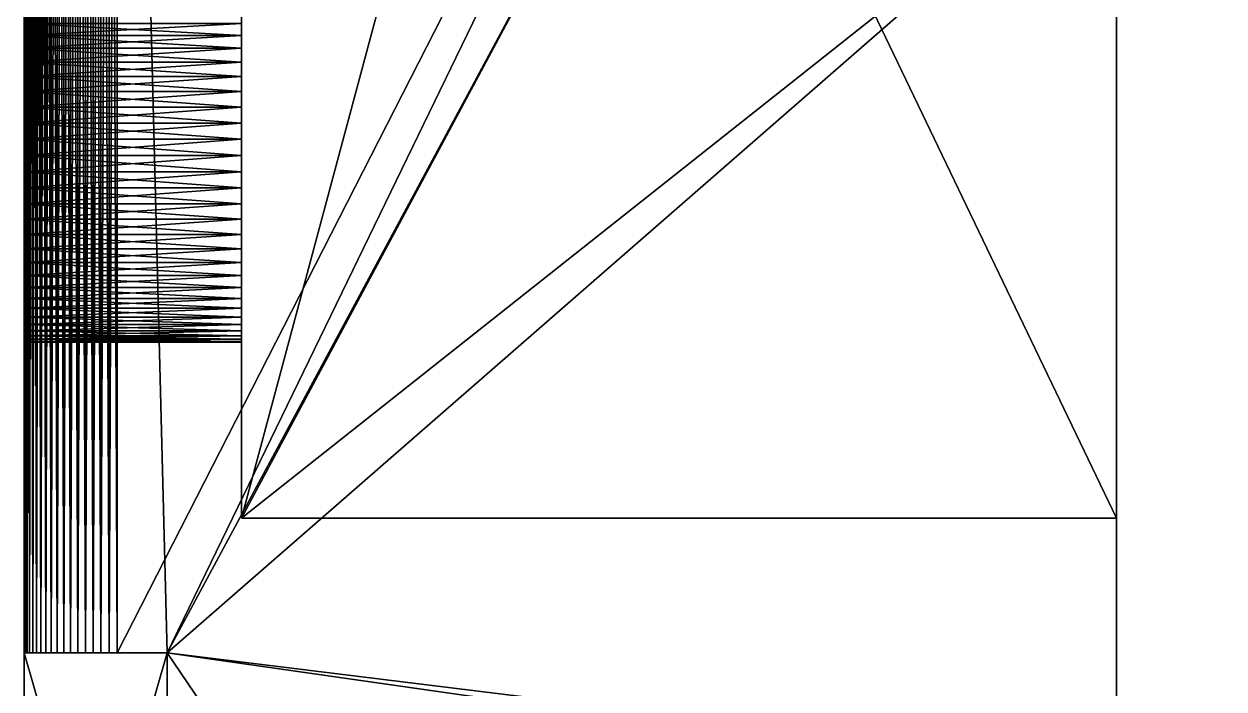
# Model space of a CAD drawing. Header units: metres. Extents: x 0 to 2.08, y -0.12 to 5.68.
# Drawn here: x 0 to 1.93, y 2.477 to 3.546 of the extents above; entities that cross this region are included whole.
import ezdxf

# ---------------------------------------------------------------- set-up
doc = ezdxf.new("R2010")
doc.units = ezdxf.units.M
doc.header["$LTSCALE"] = 65.185185
for name, color, linetype in [('1', 7, 'CONTINUOUS'), ('10', 7, 'CONTINUOUS'), ('28', 7, 'CONTINUOUS'), ('29', 7, 'CONTINUOUS'), ('3', 7, 'CONTINUOUS'), ('31', 7, 'CONTINUOUS'), ('32', 7, 'CONTINUOUS'), ('33', 7, 'CONTINUOUS'), ('34', 7, 'CONTINUOUS'), ('36', 7, 'CONTINUOUS'), ('37', 7, 'CONTINUOUS'), ('48', 7, 'CONTINUOUS'), ('5', 7, 'CONTINUOUS'), ('53', 7, 'CONTINUOUS'), ('7', 7, 'CONTINUOUS'), ('8', 7, 'CONTINUOUS'), ('9', 7, 'CONTINUOUS')]:
    doc.layers.add(name, color=color, linetype=linetype)

msp = doc.modelspace()

# ---------------------------------------------------------------- linework, layer by layer
at = {"layer": '1', "color": 2, "linetype": 'CONTINUOUS'}
for points in [[(0, 3.2076, -1.3644), (0, 3.1844, -1.3765), (0, 5.6798, -0.0513), (0, 3.2076, -1.3644)], [(0, 5.6798, -0.0513), (0, 3.1844, -1.3765), (0, 2.535, -1.1863), (0, 5.6798, -0.0513)], [(0, 3.2318, -1.3544), (0, 3.2076, -1.3644), (0, 5.6798, -0.0513), (0, 3.2318, -1.3544)], [(0, 3.2568, -1.3465), (0, 3.2318, -1.3544), (0, 5.6798, -0.0513), (0, 3.2568, -1.3465)], [(0, 3.2823, -1.3409), (0, 3.2568, -1.3465), (0, 5.6798, -0.0513), (0, 3.2823, -1.3409)], [(0, 3.3083, -1.3375), (0, 3.2823, -1.3409), (0, 5.6798, -0.0513), (0, 3.3083, -1.3375)], [(0, 3.3344, -1.3363), (0, 3.3083, -1.3375), (0, 5.6798, -0.0513), (0, 3.3344, -1.3363)], [(0, 3.3605, -1.3375), (0, 3.3344, -1.3363), (0, 5.6798, -0.0513), (0, 3.3605, -1.3375)], [(0, 3.3865, -1.3409), (0, 3.3605, -1.3375), (0, 5.6798, -0.0513), (0, 3.3865, -1.3409)], [(0, 3.412, -1.3465), (0, 3.3865, -1.3409), (0, 5.6798, -0.0513), (0, 3.412, -1.3465)], [(0, 3.437, -1.3544), (0, 3.412, -1.3465), (0, 5.6798, -0.0513), (0, 3.437, -1.3544)], [(0, 3.4612, -1.3644), (0, 3.437, -1.3544), (0, 5.6798, -0.0513), (0, 3.4612, -1.3644)], [(0, 3.4844, -1.3765), (0, 3.4612, -1.3644), (0, 5.6798, -0.0513), (0, 3.4844, -1.3765)], [(0, 3.5065, -1.3906), (0, 3.4844, -1.3765), (0, 5.6798, -0.0513), (0, 3.5065, -1.3906)], [(0, 3.5272, -1.4065), (0, 3.5065, -1.3906), (0, 5.6798, -0.0513), (0, 3.5272, -1.4065)], [(0, 3.5465, -1.4242), (0, 3.5272, -1.4065), (0, 5.6798, -0.0513), (0, 3.5465, -1.4242)], [(0, 3.5801, -1.8084), (0, 5.6798, -0.0513), (0, 2.535, -3.2213), (0, 3.5801, -1.8084)], [(0, 5.6798, -0.0513), (0, 5.6798, -3.2213), (0, 2.535, -3.2213), (0, 5.6798, -0.0513)], [(0, 2.535, -0.0513), (0, 5.6798, -0.0513), (0, 2.535, -1.1863), (0, 2.535, -0.0513)], [(0, 3.5642, -1.8291), (0, 3.5801, -1.8084), (0, 2.535, -3.2213), (0, 3.5642, -1.8291)], [(0, 3.5465, -1.8484), (0, 3.5642, -1.8291), (0, 2.535, -3.2213), (0, 3.5465, -1.8484)], [(0, 3.5272, -1.8662), (0, 3.5465, -1.8484), (0, 2.535, -3.2213), (0, 3.5272, -1.8662)], [(0, 3.5065, -1.882), (0, 3.5272, -1.8662), (0, 2.535, -3.2213), (0, 3.5065, -1.882)], [(0, 3.4844, -1.8961), (0, 3.5065, -1.882), (0, 2.535, -3.2213), (0, 3.4844, -1.8961)], [(0, 3.4612, -1.9082), (0, 3.4844, -1.8961), (0, 2.535, -3.2213), (0, 3.4612, -1.9082)], [(0, 3.437, -1.9182), (0, 3.4612, -1.9082), (0, 2.535, -3.2213), (0, 3.437, -1.9182)], [(0, 3.412, -1.9261), (0, 3.437, -1.9182), (0, 2.535, -3.2213), (0, 3.412, -1.9261)], [(0, 3.3865, -1.9317), (0, 3.412, -1.9261), (0, 2.535, -3.2213), (0, 3.3865, -1.9317)], [(0, 3.3605, -1.9352), (0, 3.3865, -1.9317), (0, 2.535, -3.2213), (0, 3.3605, -1.9352)], [(0, 3.3344, -1.9363), (0, 3.3605, -1.9352), (0, 2.535, -3.2213), (0, 3.3344, -1.9363)], [(0, 3.3083, -1.9352), (0, 3.3344, -1.9363), (0, 2.535, -3.2213), (0, 3.3083, -1.9352)], [(0, 3.2823, -1.9317), (0, 3.3083, -1.9352), (0, 2.535, -3.2213), (0, 3.2823, -1.9317)], [(0, 3.2568, -1.9261), (0, 3.2823, -1.9317), (0, 2.535, -3.2213), (0, 3.2568, -1.9261)], [(0, 3.2318, -1.9182), (0, 3.2568, -1.9261), (0, 2.535, -3.2213), (0, 3.2318, -1.9182)], [(0, 3.2076, -1.9082), (0, 3.2318, -1.9182), (0, 2.535, -3.2213), (0, 3.2076, -1.9082)], [(0, 3.1844, -1.8961), (0, 3.2076, -1.9082), (0, 2.535, -3.2213), (0, 3.1844, -1.8961)], [(0, 3.1844, -1.3765), (0, 3.1623, -1.3906), (0, 2.535, -1.1863), (0, 3.1844, -1.3765)], [(0, 3.1623, -1.882), (0, 3.1844, -1.8961), (0, 2.535, -3.2213), (0, 3.1623, -1.882)], [(0, 3.1623, -1.3906), (0, 3.1416, -1.4065), (0, 2.535, -1.1863), (0, 3.1623, -1.3906)], [(0, 3.1416, -1.8662), (0, 3.1623, -1.882), (0, 2.535, -3.2213), (0, 3.1416, -1.8662)], [(0, 3.1416, -1.4065), (0, 3.1223, -1.4242), (0, 2.535, -1.1863), (0, 3.1416, -1.4065)], [(0, 3.1223, -1.8484), (0, 3.1416, -1.8662), (0, 2.535, -3.2213), (0, 3.1223, -1.8484)], [(0, 3.1223, -1.4242), (0, 3.1046, -1.4435), (0, 2.535, -1.1863), (0, 3.1223, -1.4242)], [(0, 3.1046, -1.8291), (0, 3.1223, -1.8484), (0, 2.535, -3.2213), (0, 3.1046, -1.8291)], [(0, 3.1046, -1.4435), (0, 3.0887, -1.4642), (0, 2.535, -2.0863), (0, 3.1046, -1.4435)], [(0, 2.535, -1.1863), (0, 3.1046, -1.4435), (0, 2.535, -2.0863), (0, 2.535, -1.1863)], [(0, 3.0887, -1.8084), (0, 3.1046, -1.8291), (0, 2.535, -3.2213), (0, 3.0887, -1.8084)], [(0, 3.0887, -1.4642), (0, 3.0746, -1.4864), (0, 2.535, -2.0863), (0, 3.0887, -1.4642)], [(0, 3.0746, -1.7863), (0, 3.0887, -1.8084), (0, 2.535, -3.2213), (0, 3.0746, -1.7863)], [(0, 3.0746, -1.4864), (0, 3.0625, -1.5095), (0, 2.535, -2.0863), (0, 3.0746, -1.4864)], [(0, 3.0625, -1.7631), (0, 3.0746, -1.7863), (0, 2.535, -3.2213), (0, 3.0625, -1.7631)], [(0, 3.0625, -1.5095), (0, 3.0525, -1.5337), (0, 2.535, -2.0863), (0, 3.0625, -1.5095)], [(0, 3.0525, -1.7389), (0, 3.0625, -1.7631), (0, 2.535, -3.2213), (0, 3.0525, -1.7389)], [(0, 3.0525, -1.5337), (0, 3.0446, -1.5587), (0, 2.535, -2.0863), (0, 3.0525, -1.5337)], [(0, 3.0446, -1.7139), (0, 3.0525, -1.7389), (0, 2.535, -3.2213), (0, 3.0446, -1.7139)], [(0, 3.0446, -1.5587), (0, 3.039, -1.5841), (0, 2.535, -3.2213), (0, 3.0446, -1.5587)], [(0, 2.535, -2.0863), (0, 3.0446, -1.5587), (0, 2.535, -3.2213), (0, 2.535, -2.0863)], [(0, 3.039, -1.6885), (0, 3.0446, -1.7139), (0, 2.535, -3.2213), (0, 3.039, -1.6885)], [(0, 3.039, -1.5841), (0, 3.0356, -1.61), (0, 2.535, -3.2213), (0, 3.039, -1.5841)], [(0, 3.0356, -1.6627), (0, 3.039, -1.6885), (0, 2.535, -3.2213), (0, 3.0356, -1.6627)], [(0, 3.0356, -1.61), (0, 3.0344, -1.6363), (0, 2.535, -3.2213), (0, 3.0356, -1.61)], [(0, 3.0344, -1.6363), (0, 3.0356, -1.6627), (0, 2.535, -3.2213), (0, 3.0344, -1.6363)], [(0, 1.735, -1.1863), (0, 2.535, -1.1863), (0, 1.735, -2.0863), (0, 1.735, -1.1863)], [(0, 1.735, -2.0863), (0, 2.535, -1.1863), (0, 2.535, -2.0863), (0, 1.735, -2.0863)]]:
    msp.add_3dface(points, dxfattribs=at)
at = {"layer": '10', "color": 2, "linetype": 'CONTINUOUS'}
for points in [[(1.1365, 5.6798, -2.3503), (0.35, 5.6798, -2.3503), (0.35, 2.7515, -2.3503), (1.1365, 5.6798, -2.3503)], [(1.1365, 5.6798, -2.3503), (0.35, 2.7515, -2.3503), (1.1365, 4.2174, -2.3503), (1.1365, 5.6798, -2.3503)], [(0.35, 2.7515, -2.3503), (1.7571, 3.8658, -2.3503), (1.1365, 4.2174, -2.3503), (0.35, 2.7515, -2.3503)], [(0.35, 2.7515, -2.3503), (1.7571, 2.7515, -2.3503), (1.7571, 3.8658, -2.3503), (0.35, 2.7515, -2.3503)]]:
    msp.add_3dface(points, dxfattribs=at)
at = {"layer": '28', "color": 2, "linetype": 'CONTINUOUS'}
for points in [[(0, 3.5272, -1.4065), (0, 3.5465, -1.4242), (0.35, 3.5272, -1.4065), (0, 3.5272, -1.4065)], [(0, 3.5465, -1.4242), (0.35, 3.5465, -1.4242), (0.35, 3.5272, -1.4065), (0, 3.5465, -1.4242)], [(0, 3.5065, -1.3906), (0, 3.5272, -1.4065), (0.35, 3.5065, -1.3906), (0, 3.5065, -1.3906)], [(0, 3.5272, -1.4065), (0.35, 3.5272, -1.4065), (0.35, 3.5065, -1.3906), (0, 3.5272, -1.4065)], [(0, 3.4844, -1.3765), (0, 3.5065, -1.3906), (0.35, 3.4844, -1.3765), (0, 3.4844, -1.3765)], [(0, 3.5065, -1.3906), (0.35, 3.5065, -1.3906), (0.35, 3.4844, -1.3765), (0, 3.5065, -1.3906)], [(0, 3.4612, -1.3644), (0, 3.4844, -1.3765), (0.35, 3.4612, -1.3644), (0, 3.4612, -1.3644)], [(0, 3.4844, -1.3765), (0.35, 3.4844, -1.3765), (0.35, 3.4612, -1.3644), (0, 3.4844, -1.3765)], [(0, 3.437, -1.3544), (0, 3.4612, -1.3644), (0.35, 3.437, -1.3544), (0, 3.437, -1.3544)], [(0, 3.4612, -1.3644), (0.35, 3.4612, -1.3644), (0.35, 3.437, -1.3544), (0, 3.4612, -1.3644)], [(0, 3.412, -1.3465), (0, 3.437, -1.3544), (0.35, 3.412, -1.3465), (0, 3.412, -1.3465)], [(0, 3.437, -1.3544), (0.35, 3.437, -1.3544), (0.35, 3.412, -1.3465), (0, 3.437, -1.3544)], [(0, 3.3865, -1.3409), (0, 3.412, -1.3465), (0.35, 3.3865, -1.3409), (0, 3.3865, -1.3409)], [(0, 3.412, -1.3465), (0.35, 3.412, -1.3465), (0.35, 3.3865, -1.3409), (0, 3.412, -1.3465)], [(0, 3.3605, -1.3375), (0, 3.3865, -1.3409), (0.35, 3.3605, -1.3375), (0, 3.3605, -1.3375)], [(0, 3.3865, -1.3409), (0.35, 3.3865, -1.3409), (0.35, 3.3605, -1.3375), (0, 3.3865, -1.3409)], [(0, 3.3344, -1.3363), (0, 3.3605, -1.3375), (0.35, 3.3344, -1.3363), (0, 3.3344, -1.3363)], [(0, 3.3605, -1.3375), (0.35, 3.3605, -1.3375), (0.35, 3.3344, -1.3363), (0, 3.3605, -1.3375)], [(0, 3.3083, -1.3375), (0, 3.3344, -1.3363), (0.35, 3.3083, -1.3375), (0, 3.3083, -1.3375)], [(0, 3.3344, -1.3363), (0.35, 3.3344, -1.3363), (0.35, 3.3083, -1.3375), (0, 3.3344, -1.3363)], [(0, 3.2823, -1.3409), (0, 3.3083, -1.3375), (0.35, 3.2823, -1.3409), (0, 3.2823, -1.3409)], [(0, 3.3083, -1.3375), (0.35, 3.3083, -1.3375), (0.35, 3.2823, -1.3409), (0, 3.3083, -1.3375)], [(0, 3.2568, -1.3465), (0, 3.2823, -1.3409), (0.35, 3.2568, -1.3465), (0, 3.2568, -1.3465)], [(0, 3.2823, -1.3409), (0.35, 3.2823, -1.3409), (0.35, 3.2568, -1.3465), (0, 3.2823, -1.3409)], [(0, 3.2318, -1.3544), (0, 3.2568, -1.3465), (0.35, 3.2318, -1.3544), (0, 3.2318, -1.3544)], [(0, 3.2568, -1.3465), (0.35, 3.2568, -1.3465), (0.35, 3.2318, -1.3544), (0, 3.2568, -1.3465)], [(0, 3.2076, -1.3644), (0, 3.2318, -1.3544), (0.35, 3.2076, -1.3644), (0, 3.2076, -1.3644)], [(0, 3.2318, -1.3544), (0.35, 3.2318, -1.3544), (0.35, 3.2076, -1.3644), (0, 3.2318, -1.3544)], [(0, 3.1844, -1.3765), (0, 3.2076, -1.3644), (0.35, 3.1844, -1.3765), (0, 3.1844, -1.3765)], [(0, 3.2076, -1.3644), (0.35, 3.2076, -1.3644), (0.35, 3.1844, -1.3765), (0, 3.2076, -1.3644)], [(0, 3.1623, -1.3906), (0, 3.1844, -1.3765), (0.35, 3.1623, -1.3906), (0, 3.1623, -1.3906)], [(0, 3.1844, -1.3765), (0.35, 3.1844, -1.3765), (0.35, 3.1623, -1.3906), (0, 3.1844, -1.3765)], [(0, 3.1416, -1.4065), (0, 3.1623, -1.3906), (0.35, 3.1416, -1.4065), (0, 3.1416, -1.4065)], [(0, 3.1623, -1.3906), (0.35, 3.1623, -1.3906), (0.35, 3.1416, -1.4065), (0, 3.1623, -1.3906)], [(0, 3.1223, -1.4242), (0, 3.1416, -1.4065), (0.35, 3.1223, -1.4242), (0, 3.1223, -1.4242)], [(0, 3.1416, -1.4065), (0.35, 3.1416, -1.4065), (0.35, 3.1223, -1.4242), (0, 3.1416, -1.4065)], [(0, 3.1046, -1.4435), (0, 3.1223, -1.4242), (0.35, 3.1046, -1.4435), (0, 3.1046, -1.4435)], [(0, 3.1223, -1.4242), (0.35, 3.1223, -1.4242), (0.35, 3.1046, -1.4435), (0, 3.1223, -1.4242)], [(0, 3.0887, -1.4642), (0, 3.1046, -1.4435), (0.35, 3.0887, -1.4642), (0, 3.0887, -1.4642)], [(0, 3.1046, -1.4435), (0.35, 3.1046, -1.4435), (0.35, 3.0887, -1.4642), (0, 3.1046, -1.4435)], [(0, 3.0746, -1.4864), (0, 3.0887, -1.4642), (0.35, 3.0746, -1.4864), (0, 3.0746, -1.4864)], [(0, 3.0887, -1.4642), (0.35, 3.0887, -1.4642), (0.35, 3.0746, -1.4864), (0, 3.0887, -1.4642)], [(0, 3.0625, -1.5095), (0, 3.0746, -1.4864), (0.35, 3.0625, -1.5095), (0, 3.0625, -1.5095)], [(0, 3.0746, -1.4864), (0.35, 3.0746, -1.4864), (0.35, 3.0625, -1.5095), (0, 3.0746, -1.4864)], [(0, 3.0525, -1.5337), (0, 3.0625, -1.5095), (0.35, 3.0525, -1.5337), (0, 3.0525, -1.5337)], [(0, 3.0625, -1.5095), (0.35, 3.0625, -1.5095), (0.35, 3.0525, -1.5337), (0, 3.0625, -1.5095)], [(0, 3.0446, -1.5587), (0, 3.0525, -1.5337), (0.35, 3.0446, -1.5587), (0, 3.0446, -1.5587)], [(0, 3.0525, -1.5337), (0.35, 3.0525, -1.5337), (0.35, 3.0446, -1.5587), (0, 3.0525, -1.5337)], [(0, 3.039, -1.5841), (0, 3.0446, -1.5587), (0.35, 3.039, -1.5841), (0, 3.039, -1.5841)], [(0, 3.0446, -1.5587), (0.35, 3.0446, -1.5587), (0.35, 3.039, -1.5841), (0, 3.0446, -1.5587)], [(0, 3.0356, -1.61), (0, 3.039, -1.5841), (0.35, 3.0356, -1.61), (0, 3.0356, -1.61)], [(0, 3.039, -1.5841), (0.35, 3.039, -1.5841), (0.35, 3.0356, -1.61), (0, 3.039, -1.5841)], [(0, 3.0344, -1.6363), (0, 3.0356, -1.61), (0.35, 3.0344, -1.6363), (0, 3.0344, -1.6363)], [(0.35, 3.0344, -1.6363), (0, 3.0356, -1.61), (0.35, 3.0356, -1.61), (0.35, 3.0344, -1.6363)]]:
    msp.add_3dface(points, dxfattribs=at)
at = {"layer": '29', "color": 2, "linetype": 'CONTINUOUS'}
for points in [[(0, 3.5465, -1.8484), (0, 3.5272, -1.8662), (0.35, 3.5465, -1.8484), (0, 3.5465, -1.8484)], [(0, 3.5272, -1.8662), (0.35, 3.5272, -1.8662), (0.35, 3.5465, -1.8484), (0, 3.5272, -1.8662)], [(0, 3.5272, -1.8662), (0, 3.5065, -1.882), (0.35, 3.5272, -1.8662), (0, 3.5272, -1.8662)], [(0, 3.5065, -1.882), (0.35, 3.5065, -1.882), (0.35, 3.5272, -1.8662), (0, 3.5065, -1.882)], [(0, 3.5065, -1.882), (0, 3.4844, -1.8961), (0.35, 3.5065, -1.882), (0, 3.5065, -1.882)], [(0, 3.4844, -1.8961), (0.35, 3.4844, -1.8961), (0.35, 3.5065, -1.882), (0, 3.4844, -1.8961)], [(0, 3.4844, -1.8961), (0, 3.4612, -1.9082), (0.35, 3.4844, -1.8961), (0, 3.4844, -1.8961)], [(0, 3.4612, -1.9082), (0.35, 3.4612, -1.9082), (0.35, 3.4844, -1.8961), (0, 3.4612, -1.9082)], [(0, 3.4612, -1.9082), (0, 3.437, -1.9182), (0.35, 3.4612, -1.9082), (0, 3.4612, -1.9082)], [(0, 3.437, -1.9182), (0.35, 3.437, -1.9182), (0.35, 3.4612, -1.9082), (0, 3.437, -1.9182)], [(0, 3.437, -1.9182), (0, 3.412, -1.9261), (0.35, 3.437, -1.9182), (0, 3.437, -1.9182)], [(0, 3.412, -1.9261), (0.35, 3.412, -1.9261), (0.35, 3.437, -1.9182), (0, 3.412, -1.9261)], [(0, 3.412, -1.9261), (0, 3.3865, -1.9317), (0.35, 3.412, -1.9261), (0, 3.412, -1.9261)], [(0, 3.3865, -1.9317), (0.35, 3.3865, -1.9317), (0.35, 3.412, -1.9261), (0, 3.3865, -1.9317)], [(0, 3.3865, -1.9317), (0, 3.3605, -1.9352), (0.35, 3.3865, -1.9317), (0, 3.3865, -1.9317)], [(0, 3.3605, -1.9352), (0.35, 3.3605, -1.9352), (0.35, 3.3865, -1.9317), (0, 3.3605, -1.9352)], [(0, 3.3605, -1.9352), (0, 3.3344, -1.9363), (0.35, 3.3605, -1.9352), (0, 3.3605, -1.9352)], [(0, 3.3344, -1.9363), (0.35, 3.3344, -1.9363), (0.35, 3.3605, -1.9352), (0, 3.3344, -1.9363)], [(0, 3.3344, -1.9363), (0, 3.3083, -1.9352), (0.35, 3.3344, -1.9363), (0, 3.3344, -1.9363)], [(0, 3.3083, -1.9352), (0.35, 3.3083, -1.9352), (0.35, 3.3344, -1.9363), (0, 3.3083, -1.9352)], [(0, 3.3083, -1.9352), (0, 3.2823, -1.9317), (0.35, 3.3083, -1.9352), (0, 3.3083, -1.9352)], [(0, 3.2823, -1.9317), (0.35, 3.2823, -1.9317), (0.35, 3.3083, -1.9352), (0, 3.2823, -1.9317)], [(0, 3.2823, -1.9317), (0, 3.2568, -1.9261), (0.35, 3.2823, -1.9317), (0, 3.2823, -1.9317)], [(0, 3.2568, -1.9261), (0.35, 3.2568, -1.9261), (0.35, 3.2823, -1.9317), (0, 3.2568, -1.9261)], [(0, 3.2568, -1.9261), (0, 3.2318, -1.9182), (0.35, 3.2568, -1.9261), (0, 3.2568, -1.9261)], [(0, 3.2318, -1.9182), (0.35, 3.2318, -1.9182), (0.35, 3.2568, -1.9261), (0, 3.2318, -1.9182)], [(0, 3.2318, -1.9182), (0, 3.2076, -1.9082), (0.35, 3.2318, -1.9182), (0, 3.2318, -1.9182)], [(0, 3.2076, -1.9082), (0.35, 3.2076, -1.9082), (0.35, 3.2318, -1.9182), (0, 3.2076, -1.9082)], [(0, 3.2076, -1.9082), (0, 3.1844, -1.8961), (0.35, 3.2076, -1.9082), (0, 3.2076, -1.9082)], [(0, 3.1844, -1.8961), (0.35, 3.1844, -1.8961), (0.35, 3.2076, -1.9082), (0, 3.1844, -1.8961)], [(0, 3.1844, -1.8961), (0, 3.1623, -1.882), (0.35, 3.1844, -1.8961), (0, 3.1844, -1.8961)], [(0, 3.1623, -1.882), (0.35, 3.1623, -1.882), (0.35, 3.1844, -1.8961), (0, 3.1623, -1.882)], [(0, 3.1623, -1.882), (0, 3.1416, -1.8662), (0.35, 3.1623, -1.882), (0, 3.1623, -1.882)], [(0, 3.1416, -1.8662), (0.35, 3.1416, -1.8662), (0.35, 3.1623, -1.882), (0, 3.1416, -1.8662)], [(0, 3.1416, -1.8662), (0, 3.1223, -1.8484), (0.35, 3.1416, -1.8662), (0, 3.1416, -1.8662)], [(0, 3.1223, -1.8484), (0.35, 3.1223, -1.8484), (0.35, 3.1416, -1.8662), (0, 3.1223, -1.8484)], [(0, 3.1223, -1.8484), (0, 3.1046, -1.8291), (0.35, 3.1223, -1.8484), (0, 3.1223, -1.8484)], [(0, 3.1046, -1.8291), (0.35, 3.1046, -1.8291), (0.35, 3.1223, -1.8484), (0, 3.1046, -1.8291)], [(0, 3.1046, -1.8291), (0, 3.0887, -1.8084), (0.35, 3.1046, -1.8291), (0, 3.1046, -1.8291)], [(0, 3.0887, -1.8084), (0.35, 3.0887, -1.8084), (0.35, 3.1046, -1.8291), (0, 3.0887, -1.8084)], [(0, 3.0887, -1.8084), (0, 3.0746, -1.7863), (0.35, 3.0887, -1.8084), (0, 3.0887, -1.8084)], [(0, 3.0746, -1.7863), (0.35, 3.0746, -1.7863), (0.35, 3.0887, -1.8084), (0, 3.0746, -1.7863)], [(0, 3.0746, -1.7863), (0, 3.0625, -1.7631), (0.35, 3.0746, -1.7863), (0, 3.0746, -1.7863)], [(0, 3.0625, -1.7631), (0.35, 3.0625, -1.7631), (0.35, 3.0746, -1.7863), (0, 3.0625, -1.7631)], [(0, 3.0625, -1.7631), (0, 3.0525, -1.7389), (0.35, 3.0625, -1.7631), (0, 3.0625, -1.7631)], [(0, 3.0525, -1.7389), (0.35, 3.0525, -1.7389), (0.35, 3.0625, -1.7631), (0, 3.0525, -1.7389)], [(0, 3.0525, -1.7389), (0, 3.0446, -1.7139), (0.35, 3.0525, -1.7389), (0, 3.0525, -1.7389)], [(0, 3.0446, -1.7139), (0.35, 3.0446, -1.7139), (0.35, 3.0525, -1.7389), (0, 3.0446, -1.7139)], [(0, 3.0446, -1.7139), (0, 3.039, -1.6885), (0.35, 3.0446, -1.7139), (0, 3.0446, -1.7139)], [(0, 3.039, -1.6885), (0.35, 3.039, -1.6885), (0.35, 3.0446, -1.7139), (0, 3.039, -1.6885)], [(0, 3.039, -1.6885), (0, 3.0356, -1.6627), (0.35, 3.039, -1.6885), (0, 3.039, -1.6885)], [(0, 3.0356, -1.6627), (0.35, 3.0356, -1.6627), (0.35, 3.039, -1.6885), (0, 3.0356, -1.6627)], [(0, 3.0356, -1.6627), (0, 3.0344, -1.6363), (0.35, 3.0356, -1.6627), (0, 3.0356, -1.6627)], [(0, 3.0344, -1.6363), (0.35, 3.0344, -1.6363), (0.35, 3.0356, -1.6627), (0, 3.0344, -1.6363)]]:
    msp.add_3dface(points, dxfattribs=at)
at = {"layer": '3', "color": 2, "linetype": 'CONTINUOUS'}
for points in [[(0.15, 2.535, 0.0987), (0.23, 2.535, 0.0987), (1.7571, 5.6798, 0.0987), (0.15, 2.535, 0.0987)], [(0.15, 5.6798, 0.0987), (0.15, 2.535, 0.0987), (1.7571, 5.6798, 0.0987), (0.15, 5.6798, 0.0987)], [(1.7571, 5.6798, 0.0987), (0.23, 2.535, 0.0987), (1.7571, 2.347, 0.0987), (1.7571, 5.6798, 0.0987)], [(0.23, 2.535, 0.0987), (0.23, 0.0298, 0.0987), (1.7571, 2.347, 0.0987), (0.23, 2.535, 0.0987)]]:
    msp.add_3dface(points, dxfattribs=at)
at = {"layer": '31', "color": 2, "linetype": 'CONTINUOUS'}
for points in [[(1.7571, 5.6798, 0.0987), (1.7571, 2.347, 0.0987), (1.7571, 2.7515, -0.9223), (1.7571, 5.6798, 0.0987)], [(1.7571, 5.6798, -0.9223), (1.7571, 5.6798, 0.0987), (1.7571, 2.7515, -0.9223), (1.7571, 5.6798, -0.9223)], [(1.7571, 2.347, -3.3713), (1.7571, 3.8658, -3.3713), (1.7571, 3.8658, -2.3503), (1.7571, 2.347, -3.3713)], [(1.7571, 2.7515, -2.3503), (1.7571, 2.347, -3.3713), (1.7571, 3.8658, -2.3503), (1.7571, 2.7515, -2.3503)], [(1.7571, 2.347, 0.0987), (1.7571, 2.347, -3.3713), (1.7571, 2.7515, -0.9223), (1.7571, 2.347, 0.0987)], [(1.7571, 2.7515, -0.9223), (1.7571, 2.347, -3.3713), (1.7571, 2.7515, -2.3503), (1.7571, 2.7515, -0.9223)]]:
    msp.add_3dface(points, dxfattribs=at)
at = {"layer": '32', "color": 2, "linetype": 'CONTINUOUS'}
for points in [[(0.23, 0.0298, 0.0987), (0.23, 2.535, 0.0987), (0.23, 2.535, -1.1863), (0.23, 0.0298, 0.0987)], [(0.23, 0.0298, 0.0987), (0.23, 2.535, -1.1863), (0.23, 0.0166, 0.0981), (0.23, 0.0298, 0.0987)], [(0.23, 2.535, -3.3713), (0.23, -0.1202, -3.2213), (0.23, 1.735, -2.0863), (0.23, 2.535, -3.3713)], [(0.23, -0.1202, -3.2213), (0.23, 2.535, -3.3713), (0.23, -0.1196, -3.2346), (0.23, -0.1202, -3.2213)], [(0.23, 1.735, -1.1863), (0.23, -0.1202, -0.0513), (0.23, 2.535, -1.1863), (0.23, 1.735, -1.1863)], [(0.23, 2.535, -1.1863), (0.23, -0.1202, -0.0513), (0.23, -0.1196, -0.0381), (0.23, 2.535, -1.1863)], [(0.23, 2.535, -3.3713), (0.23, 0.0298, -3.3713), (0.23, 0.0166, -3.3707), (0.23, 2.535, -3.3713)], [(0.23, 2.535, -2.0863), (0.23, 2.535, -3.3713), (0.23, 1.735, -2.0863), (0.23, 2.535, -2.0863)], [(0.23, -0.1196, -3.2346), (0.23, 2.535, -3.3713), (0.23, -0.1179, -3.2475), (0.23, -0.1196, -3.2346)], [(0.23, -0.1179, -3.2475), (0.23, 2.535, -3.3713), (0.23, -0.1151, -3.2601), (0.23, -0.1179, -3.2475)], [(0.23, -0.1151, -3.2601), (0.23, 2.535, -3.3713), (0.23, -0.1112, -3.2726), (0.23, -0.1151, -3.2601)], [(0.23, -0.1112, -3.2726), (0.23, 2.535, -3.3713), (0.23, -0.1061, -3.2847), (0.23, -0.1112, -3.2726)], [(0.23, -0.1061, -3.2847), (0.23, 2.535, -3.3713), (0.23, -0.1001, -3.2963), (0.23, -0.1061, -3.2847)], [(0.23, -0.1001, -3.2963), (0.23, 2.535, -3.3713), (0.23, -0.0931, -3.3073), (0.23, -0.1001, -3.2963)], [(0.23, -0.0931, -3.3073), (0.23, 2.535, -3.3713), (0.23, -0.0851, -3.3178), (0.23, -0.0931, -3.3073)], [(0.23, -0.0851, -3.3178), (0.23, 2.535, -3.3713), (0.23, -0.0763, -3.3274), (0.23, -0.0851, -3.3178)], [(0.23, -0.0763, -3.3274), (0.23, 2.535, -3.3713), (0.23, -0.0666, -3.3362), (0.23, -0.0763, -3.3274)], [(0.23, -0.0666, -3.3362), (0.23, 2.535, -3.3713), (0.23, -0.0562, -3.3442), (0.23, -0.0666, -3.3362)], [(0.23, -0.0562, -3.3442), (0.23, 2.535, -3.3713), (0.23, -0.0452, -3.3512), (0.23, -0.0562, -3.3442)], [(0.23, -0.0452, -3.3512), (0.23, 2.535, -3.3713), (0.23, -0.0336, -3.3572), (0.23, -0.0452, -3.3512)], [(0.23, -0.0336, -3.3572), (0.23, 2.535, -3.3713), (0.23, -0.0215, -3.3623), (0.23, -0.0336, -3.3572)], [(0.23, -0.0215, -3.3623), (0.23, 2.535, -3.3713), (0.23, -0.009, -3.3662), (0.23, -0.0215, -3.3623)], [(0.23, -0.009, -3.3662), (0.23, 2.535, -3.3713), (0.23, 0.0036, -3.369), (0.23, -0.009, -3.3662)], [(0.23, 0.0036, -3.369), (0.23, 2.535, -3.3713), (0.23, 0.0166, -3.3707), (0.23, 0.0036, -3.369)], [(0.23, 0.0166, 0.0981), (0.23, 2.535, -1.1863), (0.23, 0.0036, 0.0964), (0.23, 0.0166, 0.0981)], [(0.23, 0.0036, 0.0964), (0.23, 2.535, -1.1863), (0.23, -0.009, 0.0936), (0.23, 0.0036, 0.0964)], [(0.23, -0.009, 0.0936), (0.23, 2.535, -1.1863), (0.23, -0.0215, 0.0896), (0.23, -0.009, 0.0936)], [(0.23, -0.0215, 0.0896), (0.23, 2.535, -1.1863), (0.23, -0.0336, 0.0846), (0.23, -0.0215, 0.0896)], [(0.23, -0.0336, 0.0846), (0.23, 2.535, -1.1863), (0.23, -0.0452, 0.0786), (0.23, -0.0336, 0.0846)], [(0.23, -0.0452, 0.0786), (0.23, 2.535, -1.1863), (0.23, -0.0562, 0.0716), (0.23, -0.0452, 0.0786)], [(0.23, -0.0562, 0.0716), (0.23, 2.535, -1.1863), (0.23, -0.0666, 0.0636), (0.23, -0.0562, 0.0716)], [(0.23, -0.0666, 0.0636), (0.23, 2.535, -1.1863), (0.23, -0.0763, 0.0547), (0.23, -0.0666, 0.0636)], [(0.23, -0.0763, 0.0547), (0.23, 2.535, -1.1863), (0.23, -0.0851, 0.0451), (0.23, -0.0763, 0.0547)], [(0.23, -0.0851, 0.0451), (0.23, 2.535, -1.1863), (0.23, -0.0931, 0.0347), (0.23, -0.0851, 0.0451)], [(0.23, -0.0931, 0.0347), (0.23, 2.535, -1.1863), (0.23, -0.1001, 0.0237), (0.23, -0.0931, 0.0347)], [(0.23, -0.1001, 0.0237), (0.23, 2.535, -1.1863), (0.23, -0.1061, 0.0121), (0.23, -0.1001, 0.0237)], [(0.23, -0.1061, 0.0121), (0.23, 2.535, -1.1863), (0.23, -0.1112, 0), (0.23, -0.1061, 0.0121)], [(0.23, -0.1112, 0), (0.23, 2.535, -1.1863), (0.23, -0.1151, -0.0125), (0.23, -0.1112, 0)], [(0.23, -0.1151, -0.0125), (0.23, 2.535, -1.1863), (0.23, -0.1179, -0.0251), (0.23, -0.1151, -0.0125)], [(0.23, -0.1179, -0.0251), (0.23, 2.535, -1.1863), (0.23, -0.1196, -0.0381), (0.23, -0.1179, -0.0251)]]:
    msp.add_3dface(points, dxfattribs=at)
at = {"layer": '33', "color": 2, "linetype": 'CONTINUOUS'}
for points in [[(0, 2.535, -0.0513), (0, 2.535, -1.1863), (0.23, 2.535, 0.0987), (0, 2.535, -0.0513)], [(0, 2.535, -0.0513), (0.23, 2.535, 0.0987), (0.0006, 2.535, -0.0381), (0, 2.535, -0.0513)], [(0.23, 2.535, 0.0987), (0, 2.535, -1.1863), (0.23, 2.535, -1.1863), (0.23, 2.535, 0.0987)], [(0.0006, 2.535, -0.0381), (0.23, 2.535, 0.0987), (0.0023, 2.535, -0.0251), (0.0006, 2.535, -0.0381)], [(0.0023, 2.535, -0.0251), (0.23, 2.535, 0.0987), (0.0051, 2.535, -0.0125), (0.0023, 2.535, -0.0251)], [(0.0051, 2.535, -0.0125), (0.23, 2.535, 0.0987), (0.009, 2.535, 0), (0.0051, 2.535, -0.0125)], [(0.009, 2.535, 0), (0.23, 2.535, 0.0987), (0.0141, 2.535, 0.0121), (0.009, 2.535, 0)], [(0.0141, 2.535, 0.0121), (0.23, 2.535, 0.0987), (0.0201, 2.535, 0.0237), (0.0141, 2.535, 0.0121)], [(0.0201, 2.535, 0.0237), (0.23, 2.535, 0.0987), (0.0271, 2.535, 0.0347), (0.0201, 2.535, 0.0237)], [(0.0271, 2.535, 0.0347), (0.23, 2.535, 0.0987), (0.0351, 2.535, 0.0451), (0.0271, 2.535, 0.0347)], [(0.0351, 2.535, 0.0451), (0.23, 2.535, 0.0987), (0.0439, 2.535, 0.0547), (0.0351, 2.535, 0.0451)], [(0.0439, 2.535, 0.0547), (0.23, 2.535, 0.0987), (0.0536, 2.535, 0.0636), (0.0439, 2.535, 0.0547)], [(0.0536, 2.535, 0.0636), (0.23, 2.535, 0.0987), (0.064, 2.535, 0.0716), (0.0536, 2.535, 0.0636)], [(0.064, 2.535, 0.0716), (0.23, 2.535, 0.0987), (0.075, 2.535, 0.0786), (0.064, 2.535, 0.0716)], [(0.075, 2.535, 0.0786), (0.23, 2.535, 0.0987), (0.0866, 2.535, 0.0846), (0.075, 2.535, 0.0786)], [(0.0866, 2.535, 0.0846), (0.23, 2.535, 0.0987), (0.0987, 2.535, 0.0896), (0.0866, 2.535, 0.0846)], [(0.0987, 2.535, 0.0896), (0.23, 2.535, 0.0987), (0.1112, 2.535, 0.0936), (0.0987, 2.535, 0.0896)], [(0.1112, 2.535, 0.0936), (0.23, 2.535, 0.0987), (0.1238, 2.535, 0.0964), (0.1112, 2.535, 0.0936)], [(0.1238, 2.535, 0.0964), (0.23, 2.535, 0.0987), (0.1368, 2.535, 0.0981), (0.1238, 2.535, 0.0964)], [(0.23, 2.535, 0.0987), (0.15, 2.535, 0.0987), (0.1368, 2.535, 0.0981), (0.23, 2.535, 0.0987)]]:
    msp.add_3dface(points, dxfattribs=at)
at = {"layer": '34', "color": 2, "linetype": 'CONTINUOUS'}
for points in [[(0, 2.535, -1.1863), (0, 1.735, -1.1863), (0.23, 2.535, -1.1863), (0, 2.535, -1.1863)], [(0, 1.735, -1.1863), (0.23, 1.735, -1.1863), (0.23, 2.535, -1.1863), (0, 1.735, -1.1863)]]:
    msp.add_3dface(points, dxfattribs=at)
at = {"layer": '36', "color": 2, "linetype": 'CONTINUOUS'}
for points in [[(0, 1.735, -2.0863), (0, 2.535, -2.0863), (0.23, 1.735, -2.0863), (0, 1.735, -2.0863)], [(0, 2.535, -2.0863), (0.23, 2.535, -2.0863), (0.23, 1.735, -2.0863), (0, 2.535, -2.0863)]]:
    msp.add_3dface(points, dxfattribs=at)
at = {"layer": '37', "color": 2, "linetype": 'CONTINUOUS'}
for points in [[(0, 2.535, -2.0863), (0, 2.535, -3.2213), (0.23, 2.535, -2.0863), (0, 2.535, -2.0863)], [(0.23, 2.535, -2.0863), (0, 2.535, -3.2213), (0.0006, 2.535, -3.2346), (0.23, 2.535, -2.0863)], [(0.0023, 2.535, -3.2475), (0.23, 2.535, -2.0863), (0.0006, 2.535, -3.2346), (0.0023, 2.535, -3.2475)], [(0.0051, 2.535, -3.2601), (0.23, 2.535, -2.0863), (0.0023, 2.535, -3.2475), (0.0051, 2.535, -3.2601)], [(0.009, 2.535, -3.2726), (0.23, 2.535, -2.0863), (0.0051, 2.535, -3.2601), (0.009, 2.535, -3.2726)], [(0.0141, 2.535, -3.2847), (0.23, 2.535, -2.0863), (0.009, 2.535, -3.2726), (0.0141, 2.535, -3.2847)], [(0.0201, 2.535, -3.2963), (0.23, 2.535, -2.0863), (0.0141, 2.535, -3.2847), (0.0201, 2.535, -3.2963)], [(0.0271, 2.535, -3.3073), (0.23, 2.535, -2.0863), (0.0201, 2.535, -3.2963), (0.0271, 2.535, -3.3073)], [(0.0351, 2.535, -3.3178), (0.23, 2.535, -2.0863), (0.0271, 2.535, -3.3073), (0.0351, 2.535, -3.3178)], [(0.0439, 2.535, -3.3274), (0.23, 2.535, -2.0863), (0.0351, 2.535, -3.3178), (0.0439, 2.535, -3.3274)], [(0.0536, 2.535, -3.3362), (0.23, 2.535, -2.0863), (0.0439, 2.535, -3.3274), (0.0536, 2.535, -3.3362)], [(0.064, 2.535, -3.3442), (0.23, 2.535, -2.0863), (0.0536, 2.535, -3.3362), (0.064, 2.535, -3.3442)], [(0.075, 2.535, -3.3512), (0.23, 2.535, -2.0863), (0.064, 2.535, -3.3442), (0.075, 2.535, -3.3512)], [(0.0866, 2.535, -3.3572), (0.23, 2.535, -2.0863), (0.075, 2.535, -3.3512), (0.0866, 2.535, -3.3572)], [(0.0987, 2.535, -3.3623), (0.23, 2.535, -2.0863), (0.0866, 2.535, -3.3572), (0.0987, 2.535, -3.3623)], [(0.1112, 2.535, -3.3662), (0.23, 2.535, -2.0863), (0.0987, 2.535, -3.3623), (0.1112, 2.535, -3.3662)], [(0.1238, 2.535, -3.369), (0.23, 2.535, -2.0863), (0.1112, 2.535, -3.3662), (0.1238, 2.535, -3.369)], [(0.1368, 2.535, -3.3707), (0.23, 2.535, -2.0863), (0.1238, 2.535, -3.369), (0.1368, 2.535, -3.3707)], [(0.15, 2.535, -3.3713), (0.23, 2.535, -2.0863), (0.1368, 2.535, -3.3707), (0.15, 2.535, -3.3713)], [(0.15, 2.535, -3.3713), (0.23, 2.535, -3.3713), (0.23, 2.535, -2.0863), (0.15, 2.535, -3.3713)]]:
    msp.add_3dface(points, dxfattribs=at)
at = {"layer": '48', "color": 2, "linetype": 'CONTINUOUS'}
for points in [[(0, 2.535, -3.2213), (0, 5.6798, -3.2213), (0.0006, 5.6798, -3.2346), (0, 2.535, -3.2213)], [(0, 2.535, -3.2213), (0.0006, 5.6798, -3.2346), (0.0006, 2.535, -3.2346), (0, 2.535, -3.2213)], [(0.0006, 5.6798, -3.2346), (0.0023, 5.6798, -3.2475), (0.0006, 2.535, -3.2346), (0.0006, 5.6798, -3.2346)], [(0.0023, 5.6798, -3.2475), (0.0023, 2.535, -3.2475), (0.0006, 2.535, -3.2346), (0.0023, 5.6798, -3.2475)], [(0.0023, 5.6798, -3.2475), (0.0051, 5.6798, -3.2601), (0.0023, 2.535, -3.2475), (0.0023, 5.6798, -3.2475)], [(0.0051, 5.6798, -3.2601), (0.0051, 2.535, -3.2601), (0.0023, 2.535, -3.2475), (0.0051, 5.6798, -3.2601)], [(0.0051, 5.6798, -3.2601), (0.009, 5.6798, -3.2726), (0.0051, 2.535, -3.2601), (0.0051, 5.6798, -3.2601)], [(0.009, 5.6798, -3.2726), (0.009, 2.535, -3.2726), (0.0051, 2.535, -3.2601), (0.009, 5.6798, -3.2726)], [(0.009, 5.6798, -3.2726), (0.0141, 5.6798, -3.2847), (0.009, 2.535, -3.2726), (0.009, 5.6798, -3.2726)], [(0.0141, 5.6798, -3.2847), (0.0141, 2.535, -3.2847), (0.009, 2.535, -3.2726), (0.0141, 5.6798, -3.2847)], [(0.0141, 5.6798, -3.2847), (0.0201, 5.6798, -3.2963), (0.0141, 2.535, -3.2847), (0.0141, 5.6798, -3.2847)], [(0.0201, 5.6798, -3.2963), (0.0201, 2.535, -3.2963), (0.0141, 2.535, -3.2847), (0.0201, 5.6798, -3.2963)], [(0.0201, 5.6798, -3.2963), (0.0271, 5.6798, -3.3073), (0.0201, 2.535, -3.2963), (0.0201, 5.6798, -3.2963)], [(0.0271, 5.6798, -3.3073), (0.0271, 2.535, -3.3073), (0.0201, 2.535, -3.2963), (0.0271, 5.6798, -3.3073)], [(0.0271, 5.6798, -3.3073), (0.0351, 5.6798, -3.3178), (0.0271, 2.535, -3.3073), (0.0271, 5.6798, -3.3073)], [(0.0351, 5.6798, -3.3178), (0.0351, 2.535, -3.3178), (0.0271, 2.535, -3.3073), (0.0351, 5.6798, -3.3178)], [(0.0351, 5.6798, -3.3178), (0.0439, 5.6798, -3.3274), (0.0351, 2.535, -3.3178), (0.0351, 5.6798, -3.3178)], [(0.0439, 5.6798, -3.3274), (0.0439, 2.535, -3.3274), (0.0351, 2.535, -3.3178), (0.0439, 5.6798, -3.3274)], [(0.0439, 5.6798, -3.3274), (0.0536, 5.6798, -3.3362), (0.0439, 2.535, -3.3274), (0.0439, 5.6798, -3.3274)], [(0.0536, 5.6798, -3.3362), (0.0536, 2.535, -3.3362), (0.0439, 2.535, -3.3274), (0.0536, 5.6798, -3.3362)], [(0.0536, 5.6798, -3.3362), (0.064, 5.6798, -3.3442), (0.0536, 2.535, -3.3362), (0.0536, 5.6798, -3.3362)], [(0.064, 5.6798, -3.3442), (0.064, 2.535, -3.3442), (0.0536, 2.535, -3.3362), (0.064, 5.6798, -3.3442)], [(0.064, 5.6798, -3.3442), (0.075, 5.6798, -3.3512), (0.064, 2.535, -3.3442), (0.064, 5.6798, -3.3442)], [(0.075, 5.6798, -3.3512), (0.075, 2.535, -3.3512), (0.064, 2.535, -3.3442), (0.075, 5.6798, -3.3512)], [(0.075, 5.6798, -3.3512), (0.0866, 5.6798, -3.3572), (0.075, 2.535, -3.3512), (0.075, 5.6798, -3.3512)], [(0.0866, 5.6798, -3.3572), (0.0866, 2.535, -3.3572), (0.075, 2.535, -3.3512), (0.0866, 5.6798, -3.3572)], [(0.0866, 5.6798, -3.3572), (0.0987, 5.6798, -3.3623), (0.0866, 2.535, -3.3572), (0.0866, 5.6798, -3.3572)], [(0.0987, 5.6798, -3.3623), (0.0987, 2.535, -3.3623), (0.0866, 2.535, -3.3572), (0.0987, 5.6798, -3.3623)], [(0.0987, 5.6798, -3.3623), (0.1112, 5.6798, -3.3662), (0.0987, 2.535, -3.3623), (0.0987, 5.6798, -3.3623)], [(0.1112, 5.6798, -3.3662), (0.1112, 2.535, -3.3662), (0.0987, 2.535, -3.3623), (0.1112, 5.6798, -3.3662)], [(0.1112, 5.6798, -3.3662), (0.1238, 5.6798, -3.369), (0.1112, 2.535, -3.3662), (0.1112, 5.6798, -3.3662)], [(0.1238, 5.6798, -3.369), (0.1238, 2.535, -3.369), (0.1112, 2.535, -3.3662), (0.1238, 5.6798, -3.369)], [(0.1238, 5.6798, -3.369), (0.1368, 5.6798, -3.3707), (0.1238, 2.535, -3.369), (0.1238, 5.6798, -3.369)], [(0.1368, 5.6798, -3.3707), (0.1368, 2.535, -3.3707), (0.1238, 2.535, -3.369), (0.1368, 5.6798, -3.3707)], [(0.15, 5.6798, -3.3713), (0.15, 2.535, -3.3713), (0.1368, 2.535, -3.3707), (0.15, 5.6798, -3.3713)], [(0.1368, 5.6798, -3.3707), (0.15, 5.6798, -3.3713), (0.1368, 2.535, -3.3707), (0.1368, 5.6798, -3.3707)]]:
    msp.add_3dface(points, dxfattribs=at)
at = {"layer": '5', "color": 2, "linetype": 'CONTINUOUS'}
for points in [[(0.15, 2.535, -3.3713), (0.15, 5.6798, -3.3713), (0.23, 2.535, -3.3713), (0.15, 2.535, -3.3713)], [(0.23, 2.535, -3.3713), (0.15, 5.6798, -3.3713), (1.1365, 4.2174, -3.3713), (0.23, 2.535, -3.3713)], [(1.7571, 3.8658, -3.3713), (0.23, 2.535, -3.3713), (1.1365, 4.2174, -3.3713), (1.7571, 3.8658, -3.3713)], [(1.7571, 2.347, -3.3713), (0.23, 2.535, -3.3713), (1.7571, 3.8658, -3.3713), (1.7571, 2.347, -3.3713)], [(0.23, 0.0298, -3.3713), (0.23, 2.535, -3.3713), (1.93, 0.0298, -3.3713), (0.23, 0.0298, -3.3713)], [(1.93, 0.0298, -3.3713), (0.23, 2.535, -3.3713), (1.93, 2.2922, -3.3713), (1.93, 0.0298, -3.3713)], [(1.93, 2.2922, -3.3713), (0.23, 2.535, -3.3713), (1.7571, 2.347, -3.3713), (1.93, 2.2922, -3.3713)]]:
    msp.add_3dface(points, dxfattribs=at)
at = {"layer": '53', "color": 2, "linetype": 'CONTINUOUS'}
for points in [[(0, 5.6798, -0.0513), (0, 2.535, -0.0513), (0.0006, 2.535, -0.0381), (0, 5.6798, -0.0513)], [(0.0006, 5.6798, -0.0381), (0, 5.6798, -0.0513), (0.0006, 2.535, -0.0381), (0.0006, 5.6798, -0.0381)], [(0.0023, 5.6798, -0.0251), (0.0006, 5.6798, -0.0381), (0.0023, 2.535, -0.0251), (0.0023, 5.6798, -0.0251)], [(0.0006, 5.6798, -0.0381), (0.0006, 2.535, -0.0381), (0.0023, 2.535, -0.0251), (0.0006, 5.6798, -0.0381)], [(0.0051, 5.6798, -0.0125), (0.0023, 5.6798, -0.0251), (0.0051, 2.535, -0.0125), (0.0051, 5.6798, -0.0125)], [(0.0023, 5.6798, -0.0251), (0.0023, 2.535, -0.0251), (0.0051, 2.535, -0.0125), (0.0023, 5.6798, -0.0251)], [(0.009, 5.6798, 0), (0.0051, 5.6798, -0.0125), (0.009, 2.535, 0), (0.009, 5.6798, 0)], [(0.0051, 5.6798, -0.0125), (0.0051, 2.535, -0.0125), (0.009, 2.535, 0), (0.0051, 5.6798, -0.0125)], [(0.0141, 5.6798, 0.0121), (0.009, 5.6798, 0), (0.0141, 2.535, 0.0121), (0.0141, 5.6798, 0.0121)], [(0.009, 5.6798, 0), (0.009, 2.535, 0), (0.0141, 2.535, 0.0121), (0.009, 5.6798, 0)], [(0.0201, 5.6798, 0.0237), (0.0141, 5.6798, 0.0121), (0.0201, 2.535, 0.0237), (0.0201, 5.6798, 0.0237)], [(0.0141, 5.6798, 0.0121), (0.0141, 2.535, 0.0121), (0.0201, 2.535, 0.0237), (0.0141, 5.6798, 0.0121)], [(0.0271, 5.6798, 0.0347), (0.0201, 5.6798, 0.0237), (0.0271, 2.535, 0.0347), (0.0271, 5.6798, 0.0347)], [(0.0201, 5.6798, 0.0237), (0.0201, 2.535, 0.0237), (0.0271, 2.535, 0.0347), (0.0201, 5.6798, 0.0237)], [(0.0351, 5.6798, 0.0451), (0.0271, 5.6798, 0.0347), (0.0351, 2.535, 0.0451), (0.0351, 5.6798, 0.0451)], [(0.0271, 5.6798, 0.0347), (0.0271, 2.535, 0.0347), (0.0351, 2.535, 0.0451), (0.0271, 5.6798, 0.0347)], [(0.0439, 5.6798, 0.0547), (0.0351, 5.6798, 0.0451), (0.0439, 2.535, 0.0547), (0.0439, 5.6798, 0.0547)], [(0.0351, 5.6798, 0.0451), (0.0351, 2.535, 0.0451), (0.0439, 2.535, 0.0547), (0.0351, 5.6798, 0.0451)], [(0.0536, 5.6798, 0.0636), (0.0439, 5.6798, 0.0547), (0.0536, 2.535, 0.0636), (0.0536, 5.6798, 0.0636)], [(0.0439, 5.6798, 0.0547), (0.0439, 2.535, 0.0547), (0.0536, 2.535, 0.0636), (0.0439, 5.6798, 0.0547)], [(0.064, 5.6798, 0.0716), (0.0536, 5.6798, 0.0636), (0.064, 2.535, 0.0716), (0.064, 5.6798, 0.0716)], [(0.0536, 5.6798, 0.0636), (0.0536, 2.535, 0.0636), (0.064, 2.535, 0.0716), (0.0536, 5.6798, 0.0636)], [(0.075, 5.6798, 0.0786), (0.064, 5.6798, 0.0716), (0.075, 2.535, 0.0786), (0.075, 5.6798, 0.0786)], [(0.064, 5.6798, 0.0716), (0.064, 2.535, 0.0716), (0.075, 2.535, 0.0786), (0.064, 5.6798, 0.0716)], [(0.0866, 5.6798, 0.0846), (0.075, 5.6798, 0.0786), (0.0866, 2.535, 0.0846), (0.0866, 5.6798, 0.0846)], [(0.075, 5.6798, 0.0786), (0.075, 2.535, 0.0786), (0.0866, 2.535, 0.0846), (0.075, 5.6798, 0.0786)], [(0.0987, 5.6798, 0.0896), (0.0866, 5.6798, 0.0846), (0.0987, 2.535, 0.0896), (0.0987, 5.6798, 0.0896)], [(0.0866, 5.6798, 0.0846), (0.0866, 2.535, 0.0846), (0.0987, 2.535, 0.0896), (0.0866, 5.6798, 0.0846)], [(0.1112, 5.6798, 0.0936), (0.0987, 5.6798, 0.0896), (0.1112, 2.535, 0.0936), (0.1112, 5.6798, 0.0936)], [(0.0987, 5.6798, 0.0896), (0.0987, 2.535, 0.0896), (0.1112, 2.535, 0.0936), (0.0987, 5.6798, 0.0896)], [(0.1238, 5.6798, 0.0964), (0.1112, 5.6798, 0.0936), (0.1238, 2.535, 0.0964), (0.1238, 5.6798, 0.0964)], [(0.1112, 5.6798, 0.0936), (0.1112, 2.535, 0.0936), (0.1238, 2.535, 0.0964), (0.1112, 5.6798, 0.0936)], [(0.1368, 5.6798, 0.0981), (0.1238, 5.6798, 0.0964), (0.1368, 2.535, 0.0981), (0.1368, 5.6798, 0.0981)], [(0.1238, 5.6798, 0.0964), (0.1238, 2.535, 0.0964), (0.1368, 2.535, 0.0981), (0.1238, 5.6798, 0.0964)], [(0.15, 2.535, 0.0987), (0.15, 5.6798, 0.0987), (0.1368, 5.6798, 0.0981), (0.15, 2.535, 0.0987)], [(0.15, 2.535, 0.0987), (0.1368, 5.6798, 0.0981), (0.1368, 2.535, 0.0981), (0.15, 2.535, 0.0987)]]:
    msp.add_3dface(points, dxfattribs=at)
at = {"layer": '7', "color": 2, "linetype": 'CONTINUOUS'}
for points in [[(0.35, 5.6798, -2.3503), (0.35, 4.2868, -2.32), (0.35, 2.7515, -2.3503), (0.35, 5.6798, -2.3503)], [(0.35, 5.6798, -0.9523), (0.35, 5.6798, -0.9223), (0.35, 2.7515, -0.9223), (0.35, 5.6798, -0.9523)], [(0.35, 5.6798, -0.9523), (0.35, 2.7515, -0.9223), (0.35, 4.2868, -0.9523), (0.35, 5.6798, -0.9523)], [(0.35, 3.2568, -1.9261), (0.35, 3.2318, -1.9182), (0.35, 4.2868, -2.32), (0.35, 3.2568, -1.9261)], [(0.35, 4.2868, -2.32), (0.35, 3.2318, -1.9182), (0.35, 2.7515, -2.3503), (0.35, 4.2868, -2.32)], [(0.35, 3.2823, -1.9317), (0.35, 3.2568, -1.9261), (0.35, 4.2868, -2.32), (0.35, 3.2823, -1.9317)], [(0.35, 3.3083, -1.9352), (0.35, 3.2823, -1.9317), (0.35, 4.2868, -2.32), (0.35, 3.3083, -1.9352)], [(0.35, 3.3344, -1.9363), (0.35, 3.3083, -1.9352), (0.35, 4.2868, -2.32), (0.35, 3.3344, -1.9363)], [(0.35, 3.3605, -1.9352), (0.35, 3.3344, -1.9363), (0.35, 4.2868, -2.32), (0.35, 3.3605, -1.9352)], [(0.35, 3.3865, -1.9317), (0.35, 3.3605, -1.9352), (0.35, 4.2868, -2.32), (0.35, 3.3865, -1.9317)], [(0.35, 3.412, -1.9261), (0.35, 3.3865, -1.9317), (0.35, 4.2868, -2.32), (0.35, 3.412, -1.9261)], [(0.35, 3.437, -1.9182), (0.35, 3.412, -1.9261), (0.35, 4.2868, -2.32), (0.35, 3.437, -1.9182)], [(0.35, 3.4612, -1.9082), (0.35, 3.437, -1.9182), (0.35, 4.2868, -2.32), (0.35, 3.4612, -1.9082)], [(0.35, 3.4844, -1.8961), (0.35, 3.4612, -1.9082), (0.35, 4.2868, -2.32), (0.35, 3.4844, -1.8961)], [(0.35, 3.5065, -1.882), (0.35, 3.4844, -1.8961), (0.35, 4.2868, -2.32), (0.35, 3.5065, -1.882)], [(0.35, 3.5272, -1.8662), (0.35, 3.5065, -1.882), (0.35, 4.2868, -2.32), (0.35, 3.5272, -1.8662)], [(0.35, 3.5465, -1.8484), (0.35, 3.5272, -1.8662), (0.35, 4.2868, -2.32), (0.35, 3.5465, -1.8484)], [(0.35, 3.5272, -1.4065), (0.35, 3.5465, -1.4242), (0.35, 4.2868, -2.05), (0.35, 3.5272, -1.4065)], [(0.35, 3.5065, -1.3906), (0.35, 3.5272, -1.4065), (0.35, 4.2868, -1.98), (0.35, 3.5065, -1.3906)], [(0.35, 4.2868, -1.98), (0.35, 3.5272, -1.4065), (0.35, 4.2868, -2.05), (0.35, 4.2868, -1.98)], [(0.35, 3.4844, -1.3765), (0.35, 3.5065, -1.3906), (0.35, 4.2868, -1.2935), (0.35, 3.4844, -1.3765)], [(0.35, 4.2868, -1.2935), (0.35, 3.5065, -1.3906), (0.35, 4.2868, -1.98), (0.35, 4.2868, -1.2935)], [(0.35, 3.4844, -1.3765), (0.35, 4.2868, -1.2935), (0.35, 2.7515, -0.9223), (0.35, 3.4844, -1.3765)], [(0.35, 4.2868, -1.2229), (0.35, 4.2868, -1.0229), (0.35, 2.7515, -0.9223), (0.35, 4.2868, -1.2229)], [(0.35, 2.7515, -0.9223), (0.35, 4.2868, -1.0229), (0.35, 4.2868, -0.9523), (0.35, 2.7515, -0.9223)], [(0.35, 4.2868, -1.2935), (0.35, 4.2868, -1.2229), (0.35, 2.7515, -0.9223), (0.35, 4.2868, -1.2935)], [(0.35, 3.4612, -1.3644), (0.35, 3.4844, -1.3765), (0.35, 2.7515, -0.9223), (0.35, 3.4612, -1.3644)], [(0.35, 3.437, -1.3544), (0.35, 3.4612, -1.3644), (0.35, 2.7515, -0.9223), (0.35, 3.437, -1.3544)], [(0.35, 3.412, -1.3465), (0.35, 3.437, -1.3544), (0.35, 2.7515, -0.9223), (0.35, 3.412, -1.3465)], [(0.35, 3.3865, -1.3409), (0.35, 3.412, -1.3465), (0.35, 2.7515, -0.9223), (0.35, 3.3865, -1.3409)], [(0.35, 3.3605, -1.3375), (0.35, 3.3865, -1.3409), (0.35, 2.7515, -0.9223), (0.35, 3.3605, -1.3375)], [(0.35, 3.3344, -1.3363), (0.35, 3.3605, -1.3375), (0.35, 2.7515, -0.9223), (0.35, 3.3344, -1.3363)], [(0.35, 3.3083, -1.3375), (0.35, 3.3344, -1.3363), (0.35, 2.7515, -0.9223), (0.35, 3.3083, -1.3375)], [(0.35, 3.2823, -1.3409), (0.35, 3.3083, -1.3375), (0.35, 2.7515, -0.9223), (0.35, 3.2823, -1.3409)], [(0.35, 3.2568, -1.3465), (0.35, 3.2823, -1.3409), (0.35, 2.7515, -0.9223), (0.35, 3.2568, -1.3465)], [(0.35, 3.2318, -1.3544), (0.35, 3.2568, -1.3465), (0.35, 2.7515, -0.9223), (0.35, 3.2318, -1.3544)], [(0.35, 3.2318, -1.9182), (0.35, 3.2076, -1.9082), (0.35, 2.7515, -2.3503), (0.35, 3.2318, -1.9182)], [(0.35, 3.2076, -1.3644), (0.35, 3.2318, -1.3544), (0.35, 2.7515, -0.9223), (0.35, 3.2076, -1.3644)], [(0.35, 3.2076, -1.9082), (0.35, 3.1844, -1.8961), (0.35, 2.7515, -2.3503), (0.35, 3.2076, -1.9082)], [(0.35, 3.1844, -1.3765), (0.35, 3.2076, -1.3644), (0.35, 2.7515, -0.9223), (0.35, 3.1844, -1.3765)], [(0.35, 3.1844, -1.8961), (0.35, 3.1623, -1.882), (0.35, 2.7515, -2.3503), (0.35, 3.1844, -1.8961)], [(0.35, 3.1623, -1.3906), (0.35, 3.1844, -1.3765), (0.35, 2.7515, -0.9223), (0.35, 3.1623, -1.3906)], [(0.35, 3.1623, -1.882), (0.35, 3.1416, -1.8662), (0.35, 2.7515, -2.3503), (0.35, 3.1623, -1.882)], [(0.35, 3.1416, -1.4065), (0.35, 3.1623, -1.3906), (0.35, 2.7515, -0.9223), (0.35, 3.1416, -1.4065)], [(0.35, 3.1416, -1.8662), (0.35, 3.1223, -1.8484), (0.35, 2.7515, -2.3503), (0.35, 3.1416, -1.8662)], [(0.35, 3.1223, -1.4242), (0.35, 3.1416, -1.4065), (0.35, 2.7515, -0.9223), (0.35, 3.1223, -1.4242)], [(0.35, 3.1223, -1.8484), (0.35, 3.1046, -1.8291), (0.35, 2.7515, -2.3503), (0.35, 3.1223, -1.8484)], [(0.35, 3.1046, -1.4435), (0.35, 3.1223, -1.4242), (0.35, 2.7515, -0.9223), (0.35, 3.1046, -1.4435)], [(0.35, 3.1046, -1.8291), (0.35, 3.0887, -1.8084), (0.35, 2.7515, -2.3503), (0.35, 3.1046, -1.8291)], [(0.35, 3.0887, -1.4642), (0.35, 3.1046, -1.4435), (0.35, 2.7515, -0.9223), (0.35, 3.0887, -1.4642)], [(0.35, 3.0887, -1.8084), (0.35, 3.0746, -1.7863), (0.35, 2.7515, -2.3503), (0.35, 3.0887, -1.8084)], [(0.35, 3.0746, -1.4864), (0.35, 3.0887, -1.4642), (0.35, 2.7515, -0.9223), (0.35, 3.0746, -1.4864)], [(0.35, 3.0746, -1.7863), (0.35, 3.0625, -1.7631), (0.35, 2.7515, -2.3503), (0.35, 3.0746, -1.7863)], [(0.35, 3.0625, -1.5095), (0.35, 3.0746, -1.4864), (0.35, 2.7515, -0.9223), (0.35, 3.0625, -1.5095)], [(0.35, 3.0625, -1.7631), (0.35, 3.0525, -1.7389), (0.35, 2.7515, -2.3503), (0.35, 3.0625, -1.7631)], [(0.35, 3.0525, -1.5337), (0.35, 3.0625, -1.5095), (0.35, 2.7515, -0.9223), (0.35, 3.0525, -1.5337)], [(0.35, 3.0525, -1.7389), (0.35, 3.0446, -1.7139), (0.35, 2.7515, -0.9223), (0.35, 3.0525, -1.7389)], [(0.35, 2.7515, -2.3503), (0.35, 3.0525, -1.7389), (0.35, 2.7515, -0.9223), (0.35, 2.7515, -2.3503)], [(0.35, 3.0446, -1.5587), (0.35, 3.0525, -1.5337), (0.35, 2.7515, -0.9223), (0.35, 3.0446, -1.5587)], [(0.35, 3.0446, -1.7139), (0.35, 3.039, -1.6885), (0.35, 2.7515, -0.9223), (0.35, 3.0446, -1.7139)], [(0.35, 3.039, -1.5841), (0.35, 3.0446, -1.5587), (0.35, 2.7515, -0.9223), (0.35, 3.039, -1.5841)], [(0.35, 3.039, -1.6885), (0.35, 3.0356, -1.6627), (0.35, 2.7515, -0.9223), (0.35, 3.039, -1.6885)], [(0.35, 3.0356, -1.61), (0.35, 3.039, -1.5841), (0.35, 2.7515, -0.9223), (0.35, 3.0356, -1.61)], [(0.35, 3.0356, -1.6627), (0.35, 3.0344, -1.6363), (0.35, 2.7515, -0.9223), (0.35, 3.0356, -1.6627)], [(0.35, 3.0344, -1.6363), (0.35, 3.0356, -1.61), (0.35, 2.7515, -0.9223), (0.35, 3.0344, -1.6363)]]:
    msp.add_3dface(points, dxfattribs=at)
at = {"layer": '8', "color": 2, "linetype": 'CONTINUOUS'}
for points in [[(0.35, 5.6798, -0.9223), (1.7571, 5.6798, -0.9223), (1.7571, 2.7515, -0.9223), (0.35, 5.6798, -0.9223)], [(0.35, 2.7515, -0.9223), (0.35, 5.6798, -0.9223), (1.7571, 2.7515, -0.9223), (0.35, 2.7515, -0.9223)]]:
    msp.add_3dface(points, dxfattribs=at)
at = {"layer": '9', "color": 2, "linetype": 'CONTINUOUS'}
for points in [[(0.35, 2.7515, -2.3503), (0.35, 2.7515, -0.9223), (1.7571, 2.7515, -2.3503), (0.35, 2.7515, -2.3503)], [(0.35, 2.7515, -0.9223), (1.7571, 2.7515, -0.9223), (1.7571, 2.7515, -2.3503), (0.35, 2.7515, -0.9223)]]:
    msp.add_3dface(points, dxfattribs=at)

doc.saveas('drawing.dxf')
